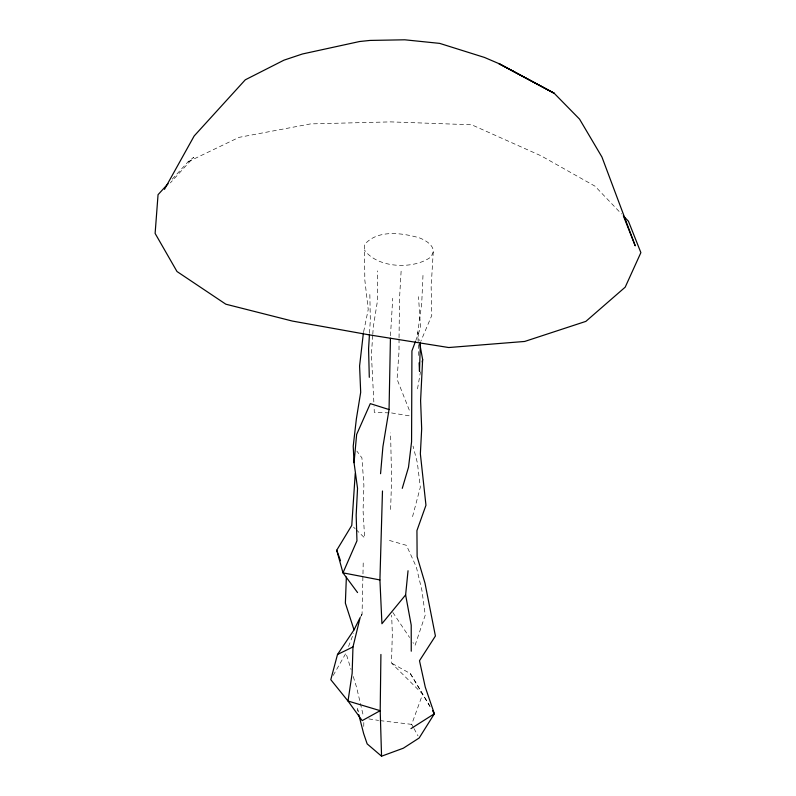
<?xml version="1.0" encoding="UTF-8"?>
<svg xmlns="http://www.w3.org/2000/svg" width="796" height="796" viewBox="0 0 796 796"><rect width="100%" height="100%" fill="white"/><g stroke="black" fill="none" stroke-linecap="round" stroke-linejoin="round"><path stroke-width="0.6" stroke-dasharray="3.98 2.98" d="M399.045 338.967L399.015 351.305L397.075 379.264L409.88 411.602M399.045 337.733L399.532 298.271L401.254 268.909M363.215 562.941L362.061 614.054L360.578 617.447M363.752 726.45L363.822 721.703M390.478 335.793L392.736 298.271M363.643 331.753L368.23 309.465L364.817 279.943L364.469 244.71C377.314 229.268 402.189 232.88 419.412 237.865A35.76 16.01 3.3 0 1 433.243 251.914L431.153 286.709L431.75 315.505L420.865 341.146M430.059 706.51L422.666 694.092L391.493 663.088L392.338 633.367L391.642 615.218M390.617 509.5L391.592 479.441L390.577 432.915M422.984 275.386L421.701 303.783L417.741 332.469L418.238 343.394M369.523 333.245L370.319 320.082L369.792 291.525M372.707 335.484L371.414 354.598L373.991 404.965M372.787 334.29L373.264 327.126L377.493 300.669L377.364 270.859M417.502 388.896L420.497 371.762M412.547 516.654L420.328 487.232L417.343 462.715L413.025 446.039M413.423 727.504L411.691 724.36L422.666 694.092L410.348 673.575L391.493 663.088M415.81 340.499L420.567 327.803L418.497 296.659M348.529 646.491L353.653 633.288M433.243 251.914L431.153 256.81C413.95 269.844 377.294 268.401 364.379 249.894M360.459 617.218L362.061 614.054M333.225 675.426L345.971 653.098L351.066 669.506M172.234 179.15L188.085 161.787L193.766 157.25L170.334 182.911M188.085 161.787L239.019 137.36L310.599 123.897L390.776 121.888L471.68 124.783L541.061 155.817L594.96 186.145L621.557 214.005M389.075 412.865L374.299 412.398L374.04 406.199M411.691 724.36L379.841 720.599M368.787 718.897L378.607 720.41M391.532 412.945L410.517 416.029M389.413 540.444L406.438 545.34L416.368 567.06L421.96 590.672L425.233 615.129L414.985 645.566L412.975 642.551M353.494 527.071L355.205 528.743M356.061 529.569L364.648 537.907L363.066 510.634L363.891 485.301L361.921 457.889L356.847 451.083M392.806 612.383L409.612 637.526M410.348 673.575L429.94 706.36M414 728.549L418.019 735.892M358.707 711.952L356.966 707.614L357.872 711.156M353.255 676.53L356.528 687.077L363.583 716.937M417.741 332.469L419.233 340.708M418.288 344.608L418.835 356.737"/><path stroke-width="1.19" d="M380.916 654.461L380.199 710.679L381.553 756.2L403.323 748.21L419.174 737.992L434.367 713.763L425.273 687.137L419.492 660.72L435.412 636.004L425.014 583.239L417.124 556.613L416.935 530.574L425.96 505.251L420.358 453.8L421.681 428.885L420.596 400.607L422.636 359.523L419.87 344.23M390.438 338.25L389.055 409.552L382.916 446.685L380.558 473.71M420.387 342.26L419.492 371.304L419.114 362.807M352.976 646.929L352.14 673.396L348.011 701.037L362.19 720.629L380.199 710.679L348.011 701.037L330.798 679.685L337.504 654.491L354.021 629.875L360.15 617.567L352.976 646.929L337.504 654.491M382.478 490.993L379.921 579.946L381.931 623.726L405.622 594.91L408.04 570.732M346.369 577.09L345.365 603.119L354.021 629.875M369.453 334.439L368.578 348.807L369.294 377.314M355.235 473.61L351.772 525.4L336.728 550.225L342.976 572.851L357.563 592.572M379.921 579.946L342.976 572.851L356.956 540.822L356.17 515.221L357.543 488.366L354.051 462.705L356.648 434.427L370.289 403.632L389.055 409.552M422.208 361.971L422.636 359.523M363.394 332.927L359.593 365.971L360.688 392.319L356.379 418.825L353.215 446.218L354.051 462.705M402.259 488.356L408.507 467.252L411.572 441.84L411.93 350.887L415.383 341.653M164.483 189.329L194.164 135.977L245.287 79.809L283.973 60.158L302.42 53.989L359.573 41.521L370.04 40.427L404.766 39.8L439.69 43.382L484.485 57.441L498.893 63.61L554.135 93.222L579.558 119.141L601.935 157.011L635.238 245.825L623.547 216.313M168.065 183.727L158.046 194.692L155.12 233.417L176.991 271.516L225.815 304.191L292.361 321.057L369.284 334.877L448.735 347.534L524.683 341.454L585.856 321.385L625.198 287.167L640.88 252.631L628.422 221.198L623.278 215.806M410.965 728.629L434.367 713.763L432.517 710.659M381.553 756.2L367.155 743.882L363.643 733.584L358.787 714.699M336.728 550.225L340.499 560.732M405.622 594.91L411.214 625.149L411.253 651.208M513.201 71.232L498.893 63.61L554.135 93.222L513.201 71.232"/></g></svg>
